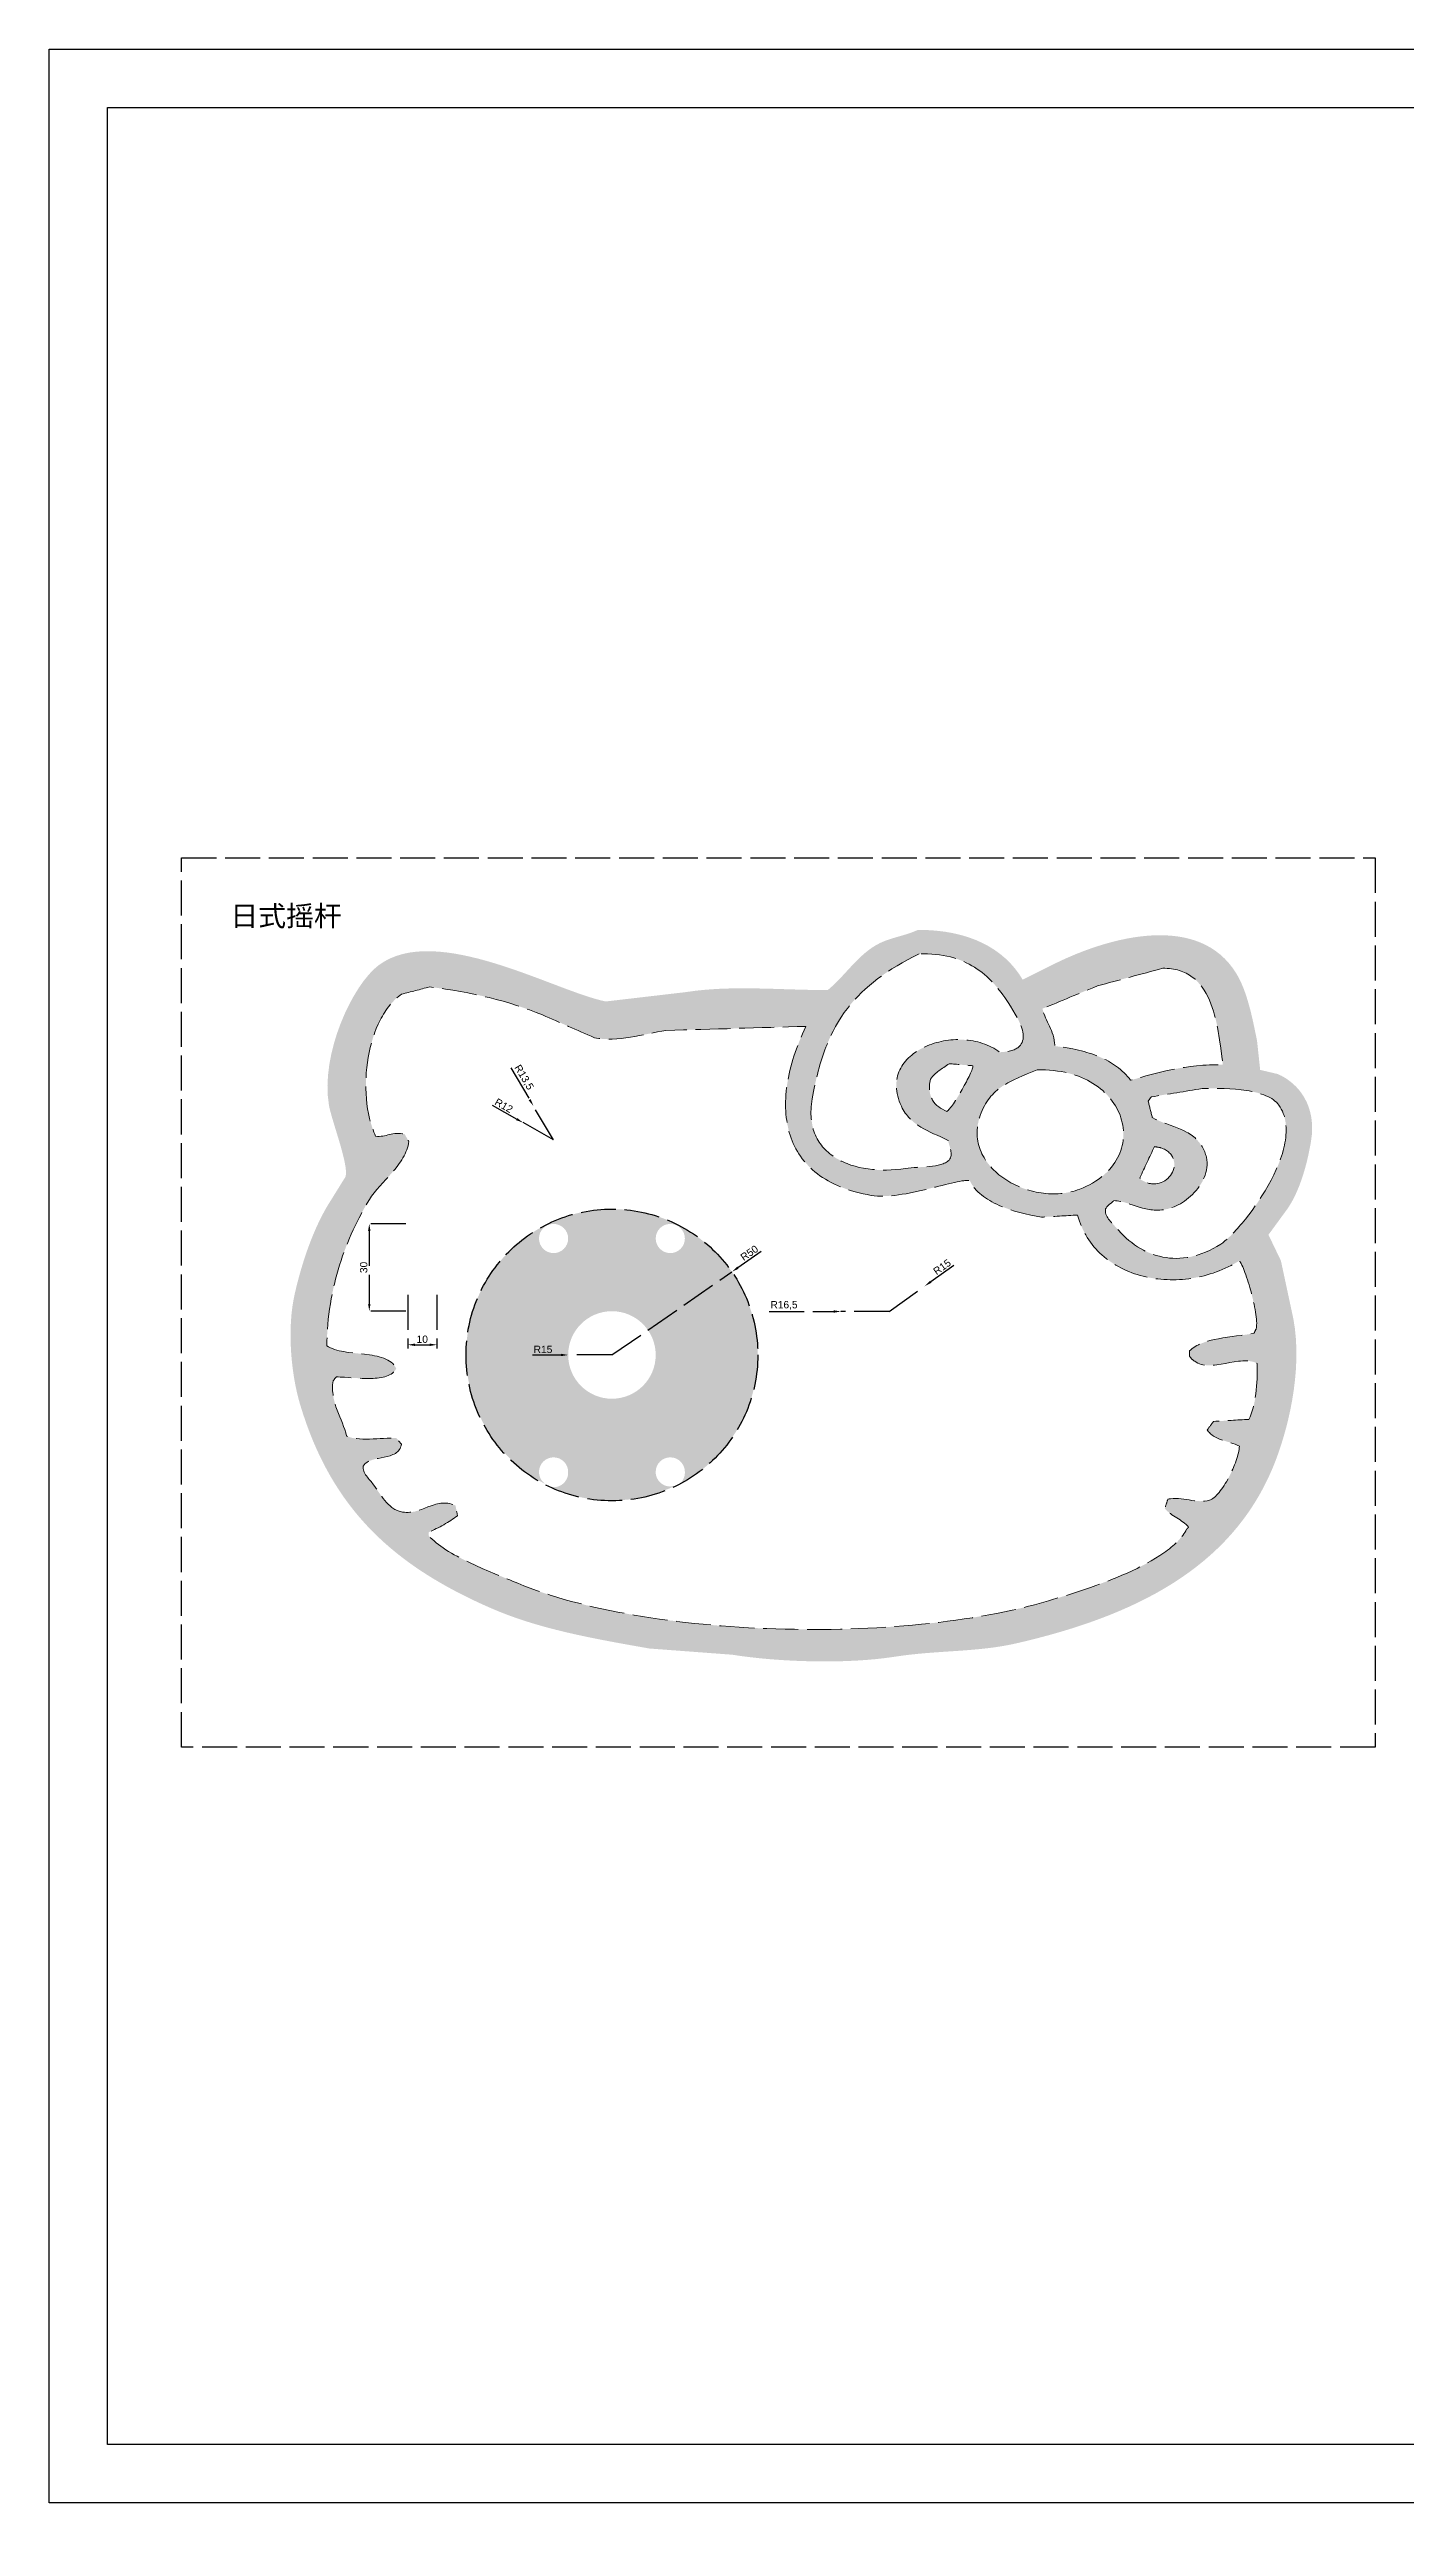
# Model space of a CAD drawing. Header units: millimetres. Extents: x 155 to 1344, y 107 to 948.
# Drawn here: x 155 to 620, y 107 to 948 of the extents above; entities that cross this region are included whole.
import ezdxf

# ---------------------------------------------------------------- set-up
doc = ezdxf.new("R2010")
doc.units = ezdxf.units.MM
doc.linetypes.add('ACAD_ISO02W100', pattern=[15, 12, -3])
for name, color, linetype in [('AuxiliaryLayer', 170, 'ACAD_ISO02W100'), ('DrawingLayer', 211, 'Continuous'), ('WorkingLayer', 7, 'Continuous')]:
    doc.layers.add(name, color=color, linetype=linetype)
doc.styles.get("Standard").update_dxf_attribs({"font": 'arial.ttf'})
doc.dimstyles.new('ISO-25', dxfattribs={"dimtxt": 2.5, "dimasz": 2.5, "dimexe": 1.25, "dimexo": 0.625, "dimtad": 1, "dimtxsty": 'Standard', "dimcen": 2.5, "dimadec": 0, "dimazin": 0, "dimtfac": 1, "dimtmove": 0, "dimatfit": 3, "dimfxl": 1, "dimarcsym": 0})

# ---------------------------------------------------------------- blocks, each defined once
blk = doc.blocks.new('*D54')
at = {"layer": 'AuxiliaryLayer', "color": 0, "lineweight": -2, "transparency": 16777216}
for p, q in [((321.07, 500.25), (330.81, 500.25)), ((348.31, 500.25), (333.31, 500.25))]:
    blk.add_line(p, q, dxfattribs=at)
at = {"layer": 'AuxiliaryLayer', "color": 0, "transparency": 16777216}
blk.add_solid([(330.81, 500.67), (330.81, 499.83), (333.31, 500.25)], dxfattribs=at)
at = {"layer": 'AuxiliaryLayer', "color": 0, "transparency": 16777216, "insert": (324.69, 502.15), "char_height": 2.5, "attachment_point": 5}
blk.add_mtext('R15', dxfattribs=at)
blk = doc.blocks.new('*D55')
at = {"layer": 'AuxiliaryLayer', "color": 0, "lineweight": -2, "transparency": 16777216}
for p, q in [((399.45, 535.69), (391.46, 530.15)), ((348.31, 500.25), (389.41, 528.73))]:
    blk.add_line(p, q, dxfattribs=at)
at = {"layer": 'AuxiliaryLayer', "color": 0, "transparency": 16777216}
blk.add_solid([(391.23, 530.5), (391.7, 529.81), (389.41, 528.73)], dxfattribs=at)
at = {"layer": 'AuxiliaryLayer', "color": 0, "transparency": 16777216, "insert": (395.4, 535.2), "char_height": 2.5, "attachment_point": 5, "rotation": 34.7208}
blk.add_mtext('R50', dxfattribs=at)
blk = doc.blocks.new('*D56')
at = {"layer": 'AuxiliaryLayer', "color": 0, "lineweight": -2, "transparency": 16777216}
for p, q in [((465.51, 530.96), (457.57, 525.31)), ((443.31, 515.16), (455.53, 523.86))]:
    blk.add_line(p, q, dxfattribs=at)
at = {"layer": 'AuxiliaryLayer', "color": 0, "transparency": 16777216}
blk.add_solid([(457.33, 525.65), (457.81, 524.97), (455.53, 523.86)], dxfattribs=at)
at = {"layer": 'AuxiliaryLayer', "color": 0, "transparency": 16777216, "insert": (461.45, 530.41), "char_height": 2.5, "attachment_point": 5, "rotation": 35.44082}
blk.add_mtext('R15', dxfattribs=at)
blk = doc.blocks.new('*D57')
at = {"layer": 'AuxiliaryLayer', "color": 0, "lineweight": -2, "transparency": 16777216}
for p, q in [((402.2, 515.12), (424.31, 515.14)), ((443.31, 515.16), (426.81, 515.15))]:
    blk.add_line(p, q, dxfattribs=at)
at = {"layer": 'AuxiliaryLayer', "color": 0, "transparency": 16777216}
blk.add_solid([(424.31, 515.56), (424.31, 514.73), (426.81, 515.15)], dxfattribs=at)
at = {"layer": 'AuxiliaryLayer', "color": 0, "transparency": 16777216, "insert": (407.28, 517.25), "char_height": 2.5, "attachment_point": 5, "rotation": 0.05544}
blk.add_mtext('R16,5', dxfattribs=at)
blk = doc.blocks.new('*D83')
at = {"layer": 'AuxiliaryLayer', "color": 0, "lineweight": -2, "transparency": 16777216}
for p, q in [((278.31, 520.91), (278.31, 502.49)), ((288.31, 520.91), (288.31, 502.49)), ((280.81, 503.74), (285.81, 503.74))]:
    blk.add_line(p, q, dxfattribs=at)
at = {"layer": 'AuxiliaryLayer', "color": 0, "transparency": 16777216}
for points in [[(280.81, 504.16), (280.81, 503.32), (278.31, 503.74)], [(285.81, 504.16), (285.81, 503.32), (288.31, 503.74)]]:
    blk.add_solid(points, dxfattribs=at)
at = {"layer": 'AuxiliaryLayer', "color": 0, "transparency": 16777216, "insert": (283.31, 505.64), "char_height": 2.5, "attachment_point": 5}
blk.add_mtext('10', dxfattribs=at)
blk = doc.blocks.new('*D76')
at = {"layer": 'AuxiliaryLayer', "color": 0, "lineweight": -2, "transparency": 16777216}
for p, q in [((277.69, 545.25), (263.9, 545.25)), ((265.15, 542.75), (265.15, 517.75)), ((277.69, 515.25), (263.9, 515.25))]:
    blk.add_line(p, q, dxfattribs=at)
at = {"layer": 'AuxiliaryLayer', "color": 0, "transparency": 16777216}
for points in [[(264.74, 542.75), (265.57, 542.75), (265.15, 545.25)], [(264.74, 517.75), (265.57, 517.75), (265.15, 515.25)]]:
    blk.add_solid(points, dxfattribs=at)
at = {"layer": 'AuxiliaryLayer', "color": 0, "transparency": 16777216, "insert": (263.25, 530.25), "char_height": 2.5, "attachment_point": 5, "rotation": 90}
blk.add_mtext('30', dxfattribs=at)
blk = doc.blocks.new('*D92')
at = {"layer": 'AuxiliaryLayer', "color": 0, "lineweight": -2, "transparency": 16777216}
for p, q in [((307.21, 585.84), (315.67, 581.1)), ((328.31, 574), (317.85, 579.87))]:
    blk.add_line(p, q, dxfattribs=at)
at = {"layer": 'AuxiliaryLayer', "color": 0, "transparency": 16777216}
blk.add_solid([(315.87, 581.46), (315.46, 580.73), (317.85, 579.87)], dxfattribs=at)
at = {"layer": 'AuxiliaryLayer', "color": 0, "transparency": 16777216, "insert": (311.27, 585.72), "char_height": 2.5, "attachment_point": 5, "rotation": 330.70317}
blk.add_mtext('R12', dxfattribs=at)
blk = doc.blocks.new('*D93')
at = {"layer": 'AuxiliaryLayer', "color": 0, "lineweight": -2, "transparency": 16777216}
for p, q in [((313.64, 598.61), (320.12, 587.74)), ((328.31, 574), (321.4, 585.6))]:
    blk.add_line(p, q, dxfattribs=at)
at = {"layer": 'AuxiliaryLayer', "color": 0, "transparency": 16777216}
blk.add_solid([(320.48, 587.96), (319.76, 587.53), (321.4, 585.6)], dxfattribs=at)
at = {"layer": 'AuxiliaryLayer', "color": 0, "transparency": 16777216, "insert": (318.06, 595.34), "char_height": 2.5, "attachment_point": 5, "rotation": 300.80138}
blk.add_mtext('R13,5', dxfattribs=at)

msp = doc.modelspace()

# ---------------------------------------------------------------- hatches: boundary and pattern name
at = {"layer": 'DrawingLayer'}
h = msp.add_hatch(color=211, dxfattribs=at)
h.dxf.hatch_style = 1
edge = h.paths.add_edge_path()
edge.add_spline(control_points=[(570.467, 597.95), (570.112, 601.267), (569.757, 604.584), (569.401, 607.901)], knot_values=[23, 23, 23, 23, 24, 24, 24, 24], degree=3, periodic=0)
edge.add_spline(control_points=[(569.401, 607.901), (567.809, 615.767), (566.029, 624.896), (562.293, 631.001)], knot_values=[24, 24, 24, 24, 25, 25, 25, 25], degree=3, periodic=0)
edge.add_spline(control_points=[(562.293, 631.001), (549.535, 651.852), (519.098, 643.853), (499.745, 634.199)], knot_values=[25, 25, 25, 25, 26, 26, 26, 26], degree=3, periodic=0)
edge.add_spline(control_points=[(499.745, 634.199), (496.192, 632.423), (492.637, 630.645), (489.084, 628.869)], knot_values=[26, 26, 26, 26, 27, 27, 27, 27], degree=3, periodic=0)
edge.add_spline(control_points=[(489.084, 628.869), (482.82, 639.576), (470.523, 646.032), (453.189, 645.927)], knot_values=[27, 27, 27, 27, 28, 28, 28, 28], degree=3, periodic=0)
edge.add_spline(control_points=[(453.189, 645.927), (448.164, 643.637), (442.997, 643.248), (438.619, 640.596)], knot_values=[0, 0, 0, 0, 1, 1, 1, 1], degree=3, periodic=0)
edge.add_spline(control_points=[(438.619, 640.596), (432.003, 636.59), (428.045, 630.035), (422.271, 625.315)], knot_values=[1, 1, 1, 1, 2, 2, 2, 2], degree=3, periodic=0)
edge.add_spline(control_points=[(422.271, 625.315), (406.017, 625.272), (389.369, 627.085), (373.583, 624.604)], knot_values=[2, 2, 2, 2, 3, 3, 3, 3], degree=3, periodic=0)
edge.add_spline(control_points=[(373.583, 624.604), (364.462, 623.538), (355.339, 622.472), (346.218, 621.405)], knot_values=[3, 3, 3, 3, 4, 4, 4, 4], degree=3, periodic=0)
edge.add_spline(control_points=[(346.218, 621.405), (329.114, 624.717), (288.225, 648.651), (268.388, 633.844)], knot_values=[4, 4, 4, 4, 5, 5, 5, 5], degree=3, periodic=0)
edge.add_spline(control_points=[(268.388, 633.844), (259.376, 627.117), (248.328, 603.391), (251.329, 585.867)], knot_values=[5, 5, 5, 5, 6, 6, 6, 6], degree=3, periodic=0)
edge.add_spline(control_points=[(251.329, 585.867), (252.243, 580.534), (258.228, 565.323), (257.016, 561.345)], knot_values=[6, 6, 6, 6, 7, 7, 7, 7], degree=3, periodic=0)
edge.add_spline(control_points=[(257.016, 561.345), (254.883, 557.91), (252.751, 554.474), (250.619, 551.039)], knot_values=[7, 7, 7, 7, 8, 8, 8, 8], degree=3, periodic=0)
edge.add_spline(control_points=[(250.619, 551.039), (245.646, 542.492), (242.045, 531.842), (239.602, 521.186)], knot_values=[8, 8, 8, 8, 9, 9, 9, 9], degree=3, periodic=0)
edge.add_spline(control_points=[(239.602, 521.186), (236.846, 509.17), (238.402, 493.543), (241.378, 483.515)], knot_values=[9, 9, 9, 9, 10, 10, 10, 10], degree=3, periodic=0)
edge.add_spline(control_points=[(241.378, 483.515), (252.249, 446.892), (274.108, 427.791), (306.77, 413.504)], knot_values=[10, 10, 10, 10, 11, 11, 11, 11], degree=3, periodic=0)
edge.add_spline(control_points=[(306.77, 413.504), (322.996, 406.406), (341.022, 403.184), (361.144, 399.644)], knot_values=[11, 11, 11, 11, 12, 12, 12, 12], degree=3, periodic=0)
edge.add_spline(control_points=[(361.144, 399.644), (370.62, 398.933), (380.099, 398.222), (389.575, 397.511)], knot_values=[12, 12, 12, 12, 13, 13, 13, 13], degree=3, periodic=0)
edge.add_spline(control_points=[(389.575, 397.511), (405.221, 395.002), (428.619, 394.231), (445.016, 396.8)], knot_values=[13, 13, 13, 13, 14, 14, 14, 14], degree=3, periodic=0)
edge.add_spline(control_points=[(445.016, 396.8), (459.865, 399.128), (473.407, 398.3), (486.951, 401.421)], knot_values=[14, 14, 14, 14, 15, 15, 15, 15], degree=3, periodic=0)
edge.add_spline(control_points=[(486.951, 401.421), (527.126, 410.676), (560.253, 426.926), (574.732, 461.481)], knot_values=[15, 15, 15, 15, 16, 16, 16, 16], degree=3, periodic=0)
edge.add_spline(control_points=[(574.732, 461.481), (579.781, 473.53), (585.234, 494.72), (581.84, 512.657)], knot_values=[16, 16, 16, 16, 17, 17, 17, 17], degree=3, periodic=0)
edge.add_spline(control_points=[(581.84, 512.657), (580.418, 519.29), (578.997, 525.925), (577.575, 532.559)], knot_values=[17, 17, 17, 17, 18, 18, 18, 18], degree=3, periodic=0)
edge.add_spline(control_points=[(577.575, 532.559), (576.154, 535.52), (574.732, 538.482), (573.31, 541.443)], knot_values=[18, 18, 18, 18, 19, 19, 19, 19], degree=3, periodic=0)
edge.add_spline(control_points=[(573.31, 541.443), (575.561, 544.523), (577.812, 547.604), (580.063, 550.683)], knot_values=[19, 19, 19, 19, 20, 20, 20, 20], degree=3, periodic=0)
edge.add_spline(control_points=[(580.063, 550.683), (584.034, 556.761), (586.459, 565.047), (587.881, 573.428)], knot_values=[20, 20, 20, 20, 21, 21, 21, 21], degree=3, periodic=0)
edge.add_spline(control_points=[(587.881, 573.428), (589.943, 585.572), (583.687, 593.395), (576.509, 596.528)], knot_values=[21, 21, 21, 21, 22, 22, 22, 22], degree=3, periodic=0)
edge.add_spline(control_points=[(576.509, 596.528), (574.495, 597.002), (572.481, 597.476), (570.467, 597.95)], knot_values=[22, 22, 22, 22, 23, 23, 23, 23], degree=3, periodic=0)
edge = h.paths.add_edge_path(flags=16)
edge.add_spline(control_points=[(557.673, 599.727), (545.062, 599.946), (535.201, 596.968), (526.044, 594.396)], knot_values=[1, 1, 1, 1, 2, 2, 2, 2], degree=3, periodic=0)
edge.add_spline(control_points=[(526.044, 594.396), (520.494, 601.742), (511.629, 604.636), (500.101, 606.124)], knot_values=[2, 2, 2, 2, 3, 3, 3, 3], degree=3, periodic=0)
edge.add_spline(control_points=[(500.101, 606.124), (499.867, 611.682), (496.953, 614.397), (495.836, 618.918)], knot_values=[3, 3, 3, 3, 4, 4, 4, 4], degree=3, periodic=0)
edge.add_spline(control_points=[(495.836, 618.918), (502.114, 621.524), (508.394, 624.13), (514.672, 626.736)], knot_values=[4, 4, 4, 4, 5, 5, 5, 5], degree=3, periodic=0)
edge.add_spline(control_points=[(514.672, 626.736), (522.134, 628.75), (529.599, 630.764), (537.061, 632.778)], knot_values=[5, 5, 5, 5, 6, 6, 6, 6], degree=3, periodic=0)
edge.add_spline(control_points=[(537.061, 632.778), (554.084, 632.981), (555.885, 614.49), (557.673, 599.727)], knot_values=[0, 0, 0, 0, 1, 1, 1, 1], degree=3, periodic=0)
edge = h.paths.add_edge_path(flags=16)
edge.add_spline(control_points=[(550.566, 591.553), (560.07, 591.816), (572.951, 591.379), (576.864, 585.867)], knot_values=[0, 0, 0, 0, 1, 1, 1, 1], degree=3, periodic=0)
edge.add_spline(control_points=[(576.864, 585.867), (586.989, 571.605), (563.617, 542.474), (556.963, 538.245)], knot_values=[1, 1, 1, 1, 2, 2, 2, 2], degree=3, periodic=0)
edge.add_spline(control_points=[(556.963, 538.245), (542.937, 529.33), (529.907, 533.433), (521.069, 543.931)], knot_values=[2, 2, 2, 2, 3, 3, 3, 3], degree=3, periodic=0)
edge.add_spline(control_points=[(521.069, 543.931), (519.643, 545.624), (516.944, 547.78), (517.515, 550.328)], knot_values=[3, 3, 3, 3, 4, 4, 4, 4], degree=3, periodic=0)
edge.add_spline(control_points=[(517.515, 550.328), (518.26, 551.772), (519.322, 552.091), (520.358, 553.171)], knot_values=[4, 4, 4, 4, 5, 5, 5, 5], degree=3, periodic=0)
edge.add_spline(control_points=[(520.358, 553.171), (526.59, 552.788), (531.119, 548.519), (538.838, 550.328)], knot_values=[5, 5, 5, 5, 6, 6, 6, 6], degree=3, periodic=0)
edge.add_spline(control_points=[(538.838, 550.328), (546.134, 552.038), (556.332, 561.919), (550.566, 571.651)], knot_values=[6, 6, 6, 6, 7, 7, 7, 7], degree=3, periodic=0)
edge.add_spline(control_points=[(550.566, 571.651), (546.781, 578.038), (540.183, 577.986), (533.507, 581.602)], knot_values=[7, 7, 7, 7, 8, 8, 8, 8], degree=3, periodic=0)
edge.add_spline(control_points=[(533.507, 581.602), (533.033, 583.497), (532.559, 585.393), (532.086, 587.288)], knot_values=[8, 8, 8, 8, 9, 9, 9, 9], degree=3, periodic=0)
edge.add_spline(control_points=[(532.086, 587.288), (532.441, 587.762), (532.796, 588.236), (533.152, 588.71)], knot_values=[9, 9, 9, 9, 10, 10, 10, 10], degree=3, periodic=0)
edge.add_spline(control_points=[(533.152, 588.71), (538.956, 589.657), (544.762, 590.605), (550.566, 591.553)], knot_values=[10, 10, 10, 10, 11, 11, 11, 11], degree=3, periodic=0)
edge = h.paths.add_edge_path(flags=16)
edge.add_spline(control_points=[(536.35, 571.296), (546.423, 567.696), (538.514, 554.655), (529.598, 560.279)], knot_values=[1, 1, 1, 1, 2, 2, 2, 2], degree=3, periodic=0)
edge.add_spline(control_points=[(529.598, 560.279), (529.479, 560.516), (529.361, 560.753), (529.242, 560.99)], knot_values=[2, 2, 2, 2, 3, 3, 3, 3], degree=3, periodic=0)
edge.add_spline(control_points=[(529.242, 560.99), (530.901, 564.543), (532.56, 568.098), (534.218, 571.651)], knot_values=[3, 3, 3, 3, 4, 4, 4, 4], degree=3, periodic=0)
edge.add_spline(control_points=[(534.218, 571.651), (534.929, 571.533), (535.639, 571.414), (536.35, 571.296)], knot_values=[0, 0, 0, 0, 1, 1, 1, 1], degree=3, periodic=0)
edge = h.paths.add_edge_path(flags=16)
edge.add_spline(control_points=[(494.059, 597.95), (525.399, 598.776), (534.325, 567.015), (508.63, 557.08)], knot_values=[0, 0, 0, 0, 1, 1, 1, 1], degree=3, periodic=0)
edge.add_spline(control_points=[(508.63, 557.08), (491.956, 550.634), (468.11, 564.438), (474.513, 582.313)], knot_values=[1, 1, 1, 1, 2, 2, 2, 2], degree=3, periodic=0)
edge.add_spline(control_points=[(474.513, 582.313), (477.994, 592.032), (484.579, 594.019), (494.059, 597.95)], knot_values=[2, 2, 2, 2, 3, 3, 3, 3], degree=3, periodic=0)
edge = h.paths.add_edge_path(flags=16)
edge.add_spline(control_points=[(563.36, 532.559), (565.314, 530.308), (570.394, 512.956), (569.046, 509.103)], knot_values=[9, 9, 9, 9, 10, 10, 10, 10], degree=3, periodic=0)
edge.add_spline(control_points=[(569.046, 509.103), (568.809, 508.629), (568.572, 508.155), (568.335, 507.681)], knot_values=[10, 10, 10, 10, 11, 11, 11, 11], degree=3, periodic=0)
edge.add_spline(control_points=[(568.335, 507.681), (560.94, 506.211), (550.709, 506.224), (546.301, 501.64)], knot_values=[11, 11, 11, 11, 12, 12, 12, 12], degree=3, periodic=0)
edge.add_spline(control_points=[(546.301, 501.64), (546.301, 501.048), (546.301, 500.455), (546.301, 499.863)], knot_values=[12, 12, 12, 12, 13, 13, 13, 13], degree=3, periodic=0)
edge.add_spline(control_points=[(546.301, 499.863), (546.913, 498.945), (547.051, 498.652), (548.078, 498.086)], knot_values=[13, 13, 13, 13, 14, 14, 14, 14], degree=3, periodic=0)
edge.add_spline(control_points=[(548.078, 498.086), (553.066, 494.054), (563.967, 500.426), (569.401, 497.375)], knot_values=[14, 14, 14, 14, 15, 15, 15, 15], degree=3, periodic=0)
edge.add_spline(control_points=[(569.401, 497.375), (569.578, 490.5), (569.042, 482.81), (566.558, 478.184)], knot_values=[15, 15, 15, 15, 16, 16, 16, 16], degree=3, periodic=0)
edge.add_spline(control_points=[(566.558, 478.184), (562.531, 477.947), (558.502, 477.71), (554.475, 477.473)], knot_values=[16, 16, 16, 16, 17, 17, 17, 17], degree=3, periodic=0)
edge.add_spline(control_points=[(554.475, 477.473), (553.764, 476.526), (553.053, 475.578), (552.343, 474.63)], knot_values=[17, 17, 17, 17, 18, 18, 18, 18], degree=3, periodic=0)
edge.add_spline(control_points=[(552.343, 474.63), (554.633, 470.767), (559.432, 471.087), (563.36, 468.944)], knot_values=[18, 18, 18, 18, 19, 19, 19, 19], degree=3, periodic=0)
edge.add_spline(control_points=[(563.36, 468.944), (563.119, 463.756), (557.21, 451.705), (553.053, 450.464)], knot_values=[19, 19, 19, 19, 20, 20, 20, 20], degree=3, periodic=0)
edge.add_spline(control_points=[(553.053, 450.464), (548.856, 449.211), (543.601, 451.871), (538.838, 450.819)], knot_values=[20, 20, 20, 20, 21, 21, 21, 21], degree=3, periodic=0)
edge.add_spline(control_points=[(538.838, 450.819), (538.483, 449.753), (538.127, 448.687), (537.772, 447.621)], knot_values=[21, 21, 21, 21, 22, 22, 22, 22], degree=3, periodic=0)
edge.add_spline(control_points=[(537.772, 447.621), (540.072, 444.968), (543.757, 443.86), (545.946, 441.224)], knot_values=[22, 22, 22, 22, 23, 23, 23, 23], degree=3, periodic=0)
edge.add_spline(control_points=[(545.946, 441.224), (545.709, 440.987), (545.472, 440.75), (545.235, 440.513)], knot_values=[23, 23, 23, 23, 24, 24, 24, 24], degree=3, periodic=0)
edge.add_spline(control_points=[(545.235, 440.513), (539.519, 428.951), (512.292, 420.257), (497.968, 415.991)], knot_values=[24, 24, 24, 24, 25, 25, 25, 25], degree=3, periodic=0)
edge.add_spline(control_points=[(497.968, 415.991), (447.358, 400.919), (360.067, 403.386), (316.01, 422.033)], knot_values=[25, 25, 25, 25, 26, 26, 26, 26], degree=3, periodic=0)
edge.add_spline(control_points=[(316.01, 422.033), (306.885, 425.895), (291.333, 431.608), (285.447, 438.381)], knot_values=[26, 26, 26, 26, 27, 27, 27, 27], degree=3, periodic=0)
edge.add_spline(control_points=[(285.447, 438.381), (285.447, 438.736), (285.447, 439.092), (285.447, 439.447)], knot_values=[27, 27, 27, 27, 28, 28, 28, 28], degree=3, periodic=0)
edge.add_spline(control_points=[(285.447, 439.447), (289.065, 441.124), (292.44, 442.906), (295.397, 445.133)], knot_values=[28, 28, 28, 28, 29, 29, 29, 29], degree=3, periodic=0)
edge.add_spline(control_points=[(295.397, 445.133), (295.16, 446.318), (294.923, 447.503), (294.687, 448.687)], knot_values=[29, 29, 29, 29, 30, 30, 30, 30], degree=3, periodic=0)
edge.add_spline(control_points=[(294.687, 448.687), (287.46, 451.791), (283.031, 444.849), (275.851, 446.555)], knot_values=[30, 30, 30, 30, 31, 31, 31, 31], degree=3, periodic=0)
edge.add_spline(control_points=[(275.851, 446.555), (271.519, 447.584), (268.935, 452.607), (266.611, 455.795)], knot_values=[31, 31, 31, 31, 32, 32, 32, 32], degree=3, periodic=0)
edge.add_spline(control_points=[(266.611, 455.795), (265.307, 457.583), (262.65, 459.84), (263.057, 462.192)], knot_values=[32, 32, 32, 32, 33, 33, 33, 33], degree=3, periodic=0)
edge.add_spline(control_points=[(263.057, 462.192), (265.926, 466.434), (275.085, 463.567), (276.206, 469.655)], knot_values=[33, 33, 33, 33, 34, 34, 34, 34], degree=3, periodic=0)
edge.add_spline(control_points=[(276.206, 469.655), (275.614, 470.366), (275.022, 471.077), (274.43, 471.787)], knot_values=[34, 34, 34, 34, 35, 35, 35, 35], degree=3, periodic=0)
edge.add_spline(control_points=[(274.43, 471.787), (269.248, 471.863), (260.899, 470.569), (257.371, 472.498)], knot_values=[35, 35, 35, 35, 36, 36, 36, 36], degree=3, periodic=0)
edge.add_spline(control_points=[(257.371, 472.498), (256.049, 478.373), (251.626, 483.971), (252.751, 491.334)], knot_values=[36, 36, 36, 36, 37, 37, 37, 37], degree=3, periodic=0)
edge.add_spline(control_points=[(252.751, 491.334), (253.106, 491.807), (253.462, 492.281), (253.817, 492.755)], knot_values=[37, 37, 37, 37, 38, 38, 38, 38], degree=3, periodic=0)
edge.add_spline(control_points=[(253.817, 492.755), (260.932, 492.544), (271.708, 490.511), (274.43, 495.598)], knot_values=[38, 38, 38, 38, 39, 39, 39, 39], degree=3, periodic=0)
edge.add_spline(control_points=[(274.43, 495.598), (270.92, 502.506), (256.784, 499.206), (250.619, 503.417)], knot_values=[39, 39, 39, 39, 40, 40, 40, 40], degree=3, periodic=0)
edge.add_spline(control_points=[(250.619, 503.417), (250.64, 523.058), (257.382, 540.81), (265.189, 553.526)], knot_values=[40, 40, 40, 40, 41, 41, 41, 41], degree=3, periodic=0)
edge.add_spline(control_points=[(265.189, 553.526), (268.945, 559.644), (277.728, 565.409), (278.694, 573.428)], knot_values=[41, 41, 41, 41, 42, 42, 42, 42], degree=3, periodic=0)
edge.add_spline(control_points=[(278.694, 573.428), (278.22, 574.257), (277.746, 575.087), (277.273, 575.916)], knot_values=[42, 42, 42, 42, 43, 43, 43, 43], degree=3, periodic=0)
edge.add_spline(control_points=[(277.273, 575.916), (273.207, 576.904), (270.788, 574.825), (267.322, 575.205)], knot_values=[43, 43, 43, 43, 44, 44, 44, 44], degree=3, periodic=0)
edge.add_spline(control_points=[(267.322, 575.205), (260.488, 590.374), (264.457, 615.877), (276.206, 623.893)], knot_values=[44, 44, 44, 44, 45, 45, 45, 45], degree=3, periodic=0)
edge.add_spline(control_points=[(276.206, 623.893), (279.405, 624.722), (282.604, 625.552), (285.802, 626.381)], knot_values=[45, 45, 45, 45, 46, 46, 46, 46], degree=3, periodic=0)
edge.add_spline(control_points=[(285.802, 626.381), (300.545, 624.605), (312.766, 621.572), (324.539, 616.785)], knot_values=[0, 0, 0, 0, 1, 1, 1, 1], degree=3, periodic=0)
edge.add_spline(control_points=[(324.539, 616.785), (330.462, 614.18), (336.386, 611.573), (342.309, 608.967)], knot_values=[1, 1, 1, 1, 2, 2, 2, 2], degree=3, periodic=0)
edge.add_spline(control_points=[(342.309, 608.967), (350.207, 607.294), (359.14, 610.271), (366.83, 611.455)], knot_values=[2, 2, 2, 2, 3, 3, 3, 3], degree=3, periodic=0)
edge.add_spline(control_points=[(366.83, 611.455), (382.821, 611.928), (398.817, 612.402), (414.808, 612.876)], knot_values=[3, 3, 3, 3, 4, 4, 4, 4], degree=3, periodic=0)
edge.add_spline(control_points=[(414.808, 612.876), (401.591, 585.365), (406.089, 560.192), (437.197, 554.948)], knot_values=[4, 4, 4, 4, 5, 5, 5, 5], degree=3, periodic=0)
edge.add_spline(control_points=[(437.197, 554.948), (448.01, 553.125), (467.348, 561.092), (470.959, 559.923)], knot_values=[5, 5, 5, 5, 6, 6, 6, 6], degree=3, periodic=0)
edge.add_spline(control_points=[(470.959, 559.923), (474.607, 552.528), (485.895, 549.055), (495.481, 547.485)], knot_values=[6, 6, 6, 6, 7, 7, 7, 7], degree=3, periodic=0)
edge.add_spline(control_points=[(495.481, 547.485), (499.626, 547.722), (503.773, 547.959), (507.919, 548.196)], knot_values=[7, 7, 7, 7, 8, 8, 8, 8], degree=3, periodic=0)
edge.add_spline(control_points=[(507.919, 548.196), (513.851, 525.743), (543.238, 519.981), (563.36, 532.559)], knot_values=[8, 8, 8, 8, 9, 9, 9, 9], degree=3, periodic=0)
edge = h.paths.add_edge_path(flags=16)
edge.add_spline(control_points=[(484.108, 621.05), (488.342, 614.528), (494.44, 604.515), (481.265, 603.991)], knot_values=[1, 1, 1, 1, 2, 2, 2, 2], degree=3, periodic=0)
edge.add_spline(control_points=[(481.265, 603.991), (467.005, 614.653), (438.49, 604.592), (447.503, 585.511)], knot_values=[2, 2, 2, 2, 3, 3, 3, 3], degree=3, periodic=0)
edge.add_spline(control_points=[(447.503, 585.511), (450.767, 578.603), (456.653, 577.213), (463.496, 573.784)], knot_values=[3, 3, 3, 3, 4, 4, 4, 4], degree=3, periodic=0)
edge.add_spline(control_points=[(463.496, 573.784), (463.939, 571.613), (465.444, 569.113), (463.851, 567.031)], knot_values=[4, 4, 4, 4, 5, 5, 5, 5], degree=3, periodic=0)
edge.add_spline(control_points=[(463.851, 567.031), (460.988, 564.211), (453.764, 564.939), (448.925, 564.188)], knot_values=[5, 5, 5, 5, 6, 6, 6, 6], degree=3, periodic=0)
edge.add_spline(control_points=[(448.925, 564.188), (431.47, 561.478), (413.511, 568.346), (416.94, 587.999)], knot_values=[6, 6, 6, 6, 7, 7, 7, 7], degree=3, periodic=0)
edge.add_spline(control_points=[(416.94, 587.999), (421.699, 615.276), (432.131, 626.883), (453.545, 637.753)], knot_values=[7, 7, 7, 7, 8, 8, 8, 8], degree=3, periodic=0)
edge.add_spline(control_points=[(453.545, 637.753), (469.782, 638.182), (477.959, 630.524), (484.108, 621.05)], knot_values=[0, 0, 0, 0, 1, 1, 1, 1], degree=3, periodic=0)
edge = h.paths.add_edge_path(flags=16)
edge.add_spline(control_points=[(472.025, 599.371), (472.205, 597.447), (464.961, 584.836), (463.14, 583.734)], knot_values=[1, 1, 1, 1, 2, 2, 2, 2], degree=3, periodic=0)
edge.add_spline(control_points=[(463.14, 583.734), (458.944, 585.422), (456.069, 588.578), (457.454, 594.751)], knot_values=[2, 2, 2, 2, 3, 3, 3, 3], degree=3, periodic=0)
edge.add_spline(control_points=[(457.454, 594.751), (459.287, 597.313), (461.312, 598.223), (463.851, 600.082)], knot_values=[3, 3, 3, 3, 4, 4, 4, 4], degree=3, periodic=0)
edge.add_spline(control_points=[(463.851, 600.082), (466.575, 599.845), (469.301, 599.608), (472.025, 599.371)], knot_values=[0, 0, 0, 0, 1, 1, 1, 1], degree=3, periodic=0)
h.paths.add_polyline_path([(494.811, 524.161, -1), (461.811, 524.161, -1)], flags=0)
h.paths.add_polyline_path([(493.311, 524.161, -1), (463.311, 524.161, -1)], flags=0)
h.paths.add_polyline_path([(530.901, 485.251, -1), (497.901, 485.251, -1)], flags=0)
h.paths.add_polyline_path([(529.401, 485.251, -1), (499.401, 485.251, -1)], flags=0)
h.paths.add_polyline_path([(494.811, 485.341, -1), (461.811, 485.341, -1)], flags=0)
h.paths.add_polyline_path([(493.311, 485.341, -1), (463.311, 485.341, -1)], flags=0)
h.paths.add_polyline_path([(459.811, 515.251, -1), (426.811, 515.251, -1)], flags=0)
h.paths.add_polyline_path([(458.311, 515.251, -1), (428.311, 515.251, -1)], flags=0)
h.paths.add_polyline_path([(416.279, 560.251, -1), (410.279, 560.251, -1)], flags=0)
h.paths.add_polyline_path([(414.779, 560.251, -1), (411.779, 560.251, -1)], flags=0)
h.paths.add_polyline_path([(459.901, 476.251, -1), (426.901, 476.251, -1)], flags=0)
h.paths.add_polyline_path([(458.401, 476.251, -1), (428.401, 476.251, -1)], flags=0)
h.paths.add_polyline_path([(416.295, 500.251, -1), (410.295, 500.251, -1)], flags=0)
h.paths.add_polyline_path([(414.795, 500.251, -1), (411.795, 500.251, -1)], flags=0)
h.paths.add_polyline_path([(382.221, 574.001, -1), (354.221, 574.001, -1)], flags=0)
h.paths.add_polyline_path([(380.221, 574.001, -1), (356.221, 574.001, -1)], flags=0)
h.paths.add_polyline_path([(373.311, 540.161, -1), (363.311, 540.161, -1)], flags=0)
h.paths.add_polyline_path([(370.811, 540.161, -1), (365.811, 540.161, -1)], flags=0)
h.paths.add_polyline_path([(363.311, 500.251, -1), (333.311, 500.251, -1)], flags=0)
h.paths.add_polyline_path([(342.311, 574.001, -1), (314.311, 574.001, -1)], flags=0)
h.paths.add_polyline_path([(340.311, 574.001, -1), (316.311, 574.001, -1)], flags=0)
h.paths.add_polyline_path([(373.311, 460.161, -1), (363.311, 460.161, -1)], flags=0)
h.paths.add_polyline_path([(370.811, 460.161, -1), (365.811, 460.161, -1)], flags=0)
h.paths.add_polyline_path([(333.311, 540.161, -1), (323.311, 540.161, -1)], flags=0)
h.paths.add_polyline_path([(330.811, 540.161, -1), (325.811, 540.161, -1)], flags=0)
h.paths.add_polyline_path([(333.311, 460.161, -1), (323.311, 460.161, -1)], flags=0)
h.paths.add_polyline_path([(330.811, 460.161, -1), (325.811, 460.161, -1)], flags=0)
h.paths.add_polyline_path([(288.311, 545.251), (288.311, 515.251, -1), (278.311, 515.251), (278.311, 545.251, -1)], flags=0)
h = msp.add_hatch(color=211, dxfattribs=at)
h.dxf.hatch_style = 1
h.paths.add_polyline_path([(398.311, 500.251, 1), (298.311, 500.251, 0.2836615), (326.079, 455.687, -0.2843218), (323.311, 460.161, -1), (333.311, 460.161, -0.5790896), (325.99, 455.51, 0.2350744), (370.543, 455.687, -0.5572421), (363.311, 460.161, -1), (373.311, 460.161, -0.2911529), (370.631, 455.51, 0.2843218)])
h.paths.add_polyline_path([(333.311, 500.251, -1), (363.311, 500.251, -1)], flags=16)
h.paths.add_polyline_path([(363.311, 540.161, -1), (373.311, 540.161, -1)], flags=16)
h.paths.add_polyline_path([(365.811, 540.161, -1), (370.811, 540.161, -1)], flags=0)
h.paths.add_polyline_path([(323.311, 540.161, -1), (333.311, 540.161, -1)], flags=16)
h.paths.add_polyline_path([(325.811, 540.161, -1), (330.811, 540.161, -1)], flags=0)

# ---------------------------------------------------------------- linework, layer by layer
at = {"layer": 'AuxiliaryLayer', "color": 1}
msp.add_lwpolyline([(200.753, 670.583), (609.828, 670.583), (609.828, 365.864), (200.753, 365.864)], close=True, dxfattribs=at)
at = {"layer": 'AuxiliaryLayer'}
msp.add_circle((348.311, 500.251, 0.001), 50, dxfattribs=at)
at = {"layer": 'AuxiliaryLayer', "lineweight": 0}
for points, knots in [([(453.545, 637.753, 0.001), (469.782, 638.182, 0.001), (477.959, 630.524, 0.001), (484.108, 621.05, 0.001), (488.342, 614.528, 0.001), (494.44, 604.515, 0.001), (481.265, 603.991, 0.001), (467.005, 614.653, 0.001), (438.49, 604.592, 0.001), (447.503, 585.511, 0.001), (450.767, 578.603, 0.001), (456.653, 577.213, 0.001), (463.496, 573.784, 0.001), (463.939, 571.613, 0.001), (465.444, 569.113, 0.001), (463.851, 567.031, 0.001), (460.988, 564.211, 0.001), (453.764, 564.939, 0.001), (448.925, 564.188, 0.001), (431.47, 561.478, 0.001), (413.511, 568.346, 0.001), (416.94, 587.999, 0.001), (421.699, 615.276, 0.001), (432.131, 626.883, 0.001), (453.545, 637.753, 0.001)], [0, 0, 0, 0, 1, 1, 1, 2, 2, 2, 3, 3, 3, 4, 4, 4, 5, 5, 5, 6, 6, 6, 7, 7, 7, 8, 8, 8, 8]), ([(537.061, 632.778, 0.001), (554.084, 632.981, 0.001), (555.885, 614.49, 0.001), (557.673, 599.727, 0.001), (545.062, 599.946, 0.001), (535.201, 596.968, 0.001), (526.044, 594.396, 0.001), (520.494, 601.742, 0.001), (511.629, 604.636, 0.001), (500.101, 606.124, 0.001), (499.867, 611.682, 0.001), (496.953, 614.397, 0.001), (495.836, 618.918, 0.001), (502.114, 621.524, 0.001), (508.394, 624.13, 0.001), (514.672, 626.736, 0.001), (522.134, 628.75, 0.001), (529.599, 630.764, 0.001), (537.061, 632.778, 0.001)], [0, 0, 0, 0, 1, 1, 1, 2, 2, 2, 3, 3, 3, 4, 4, 4, 5, 5, 5, 6, 6, 6, 6]), ([(285.802, 626.381, 0.001), (300.545, 624.605, 0.001), (312.766, 621.572, 0.001), (324.539, 616.785, 0.001), (330.462, 614.18, 0.001), (336.386, 611.573, 0.001), (342.309, 608.967, 0.001), (350.207, 607.294, 0.001), (359.14, 610.271, 0.001), (366.83, 611.455, 0.001), (382.821, 611.928, 0.001), (398.817, 612.402, 0.001), (414.808, 612.876, 0.001), (401.591, 585.365, 0.001), (406.089, 560.192, 0.001), (437.197, 554.948, 0.001), (448.01, 553.125, 0.001), (467.348, 561.092, 0.001), (470.959, 559.923, 0.001), (474.607, 552.528, 0.001), (485.895, 549.055, 0.001), (495.481, 547.485, 0.001), (499.626, 547.722, 0.001), (503.773, 547.959, 0.001), (507.919, 548.196, 0.001), (513.851, 525.743, 0.001), (543.238, 519.981, 0.001), (563.36, 532.559, 0.001), (565.314, 530.308, 0.001), (570.394, 512.956, 0.001), (569.046, 509.103, 0.001), (568.809, 508.629, 0.001), (568.572, 508.155, 0.001), (568.335, 507.681, 0.001), (560.94, 506.211, 0.001), (550.709, 506.224, 0.001), (546.301, 501.64, 0.001), (546.301, 501.048, 0.001), (546.301, 500.455, 0.001), (546.301, 499.863, 0.001), (546.913, 498.945, 0.001), (547.051, 498.652, 0.001), (548.078, 498.086, 0.001), (553.066, 494.054, 0.001), (563.967, 500.426, 0.001), (569.401, 497.375, 0.001), (569.578, 490.5, 0.001), (569.042, 482.81, 0.001), (566.558, 478.184, 0.001), (562.531, 477.947, 0.001), (558.502, 477.71, 0.001), (554.475, 477.473, 0.001), (553.764, 476.526, 0.001), (553.053, 475.578, 0.001), (552.343, 474.63, 0.001), (554.633, 470.767, 0.001), (559.432, 471.087, 0.001), (563.36, 468.944, 0.001), (563.119, 463.756, 0.001), (557.21, 451.705, 0.001), (553.053, 450.464, 0.001), (548.856, 449.211, 0.001), (543.601, 451.871, 0.001), (538.838, 450.819, 0.001), (538.483, 449.753, 0.001), (538.127, 448.687, 0.001), (537.772, 447.621, 0.001), (540.072, 444.968, 0.001), (543.757, 443.86, 0.001), (545.946, 441.224, 0.001), (545.709, 440.987, 0.001), (545.472, 440.75, 0.001), (545.235, 440.513, 0.001), (539.519, 428.951, 0.001), (512.292, 420.257, 0.001), (497.968, 415.991, 0.001), (447.358, 400.919, 0.001), (360.067, 403.386, 0.001), (316.01, 422.033, 0.001), (306.885, 425.895, 0.001), (291.333, 431.608, 0.001), (285.447, 438.381, 0.001), (285.447, 438.736, 0.001), (285.447, 439.092, 0.001), (285.447, 439.447, 0.001), (289.065, 441.124, 0.001), (292.44, 442.906, 0.001), (295.397, 445.133, 0.001), (295.16, 446.318, 0.001), (294.923, 447.503, 0.001), (294.687, 448.687, 0.001), (287.46, 451.791, 0.001), (283.031, 444.849, 0.001), (275.851, 446.555, 0.001), (271.519, 447.584, 0.001), (268.935, 452.607, 0.001), (266.611, 455.795, 0.001), (265.307, 457.583, 0.001), (262.65, 459.84, 0.001), (263.057, 462.192, 0.001), (265.926, 466.434, 0.001), (275.085, 463.567, 0.001), (276.206, 469.655, 0.001), (275.614, 470.366, 0.001), (275.022, 471.077, 0.001), (274.43, 471.787, 0.001), (269.248, 471.863, 0.001), (260.899, 470.569, 0.001), (257.371, 472.498, 0.001), (256.049, 478.373, 0.001), (251.626, 483.971, 0.001), (252.751, 491.334, 0.001), (253.106, 491.807, 0.001), (253.462, 492.281, 0.001), (253.817, 492.755, 0.001), (260.932, 492.544, 0.001), (271.708, 490.511, 0.001), (274.43, 495.598, 0.001), (270.92, 502.506, 0.001), (256.784, 499.206, 0.001), (250.619, 503.417, 0.001), (250.64, 523.058, 0.001), (257.382, 540.81, 0.001), (265.189, 553.526, 0.001), (268.945, 559.644, 0.001), (277.728, 565.409, 0.001), (278.694, 573.428, 0.001), (278.22, 574.257, 0.001), (277.746, 575.087, 0.001), (277.273, 575.916, 0.001), (273.207, 576.904, 0.001), (270.788, 574.825, 0.001), (267.322, 575.205, 0.001), (260.488, 590.374, 0.001), (264.457, 615.877, 0.001), (276.206, 623.893, 0.001), (279.405, 624.722, 0.001), (282.604, 625.552, 0.001), (285.802, 626.381, 0.001)], [0, 0, 0, 0, 1, 1, 1, 2, 2, 2, 3, 3, 3, 4, 4, 4, 5, 5, 5, 6, 6, 6, 7, 7, 7, 8, 8, 8, 9, 9, 9, 10, 10, 10, 11, 11, 11, 12, 12, 12, 13, 13, 13, 14, 14, 14, 15, 15, 15, 16, 16, 16, 17, 17, 17, 18, 18, 18, 19, 19, 19, 20, 20, 20, 21, 21, 21, 22, 22, 22, 23, 23, 23, 24, 24, 24, 25, 25, 25, 26, 26, 26, 27, 27, 27, 28, 28, 28, 29, 29, 29, 30, 30, 30, 31, 31, 31, 32, 32, 32, 33, 33, 33, 34, 34, 34, 35, 35, 35, 36, 36, 36, 37, 37, 37, 38, 38, 38, 39, 39, 39, 40, 40, 40, 41, 41, 41, 42, 42, 42, 43, 43, 43, 44, 44, 44, 45, 45, 45, 46, 46, 46, 46]), ([(463.851, 600.082, 0.001), (466.575, 599.845, 0.001), (469.301, 599.608, 0.001), (472.025, 599.371, 0.001), (472.205, 597.447, 0.001), (464.961, 584.836, 0.001), (463.14, 583.734, 0.001), (458.944, 585.422, 0.001), (456.069, 588.578, 0.001), (457.454, 594.751, 0.001), (459.287, 597.313, 0.001), (461.312, 598.223, 0.001), (463.851, 600.082, 0.001)], [0, 0, 0, 0, 1, 1, 1, 2, 2, 2, 3, 3, 3, 4, 4, 4, 4]), ([(494.059, 597.95, 0.001), (525.399, 598.776, 0.001), (534.325, 567.015, 0.001), (508.63, 557.08, 0.001), (491.956, 550.634, 0.001), (468.11, 564.438, 0.001), (474.513, 582.313, 0.001), (477.994, 592.032, 0.001), (484.579, 594.019, 0.001), (494.059, 597.95, 0.001)], [0, 0, 0, 0, 1, 1, 1, 2, 2, 2, 3, 3, 3, 3]), ([(550.566, 591.553, 0.001), (560.07, 591.816, 0.001), (572.951, 591.379, 0.001), (576.864, 585.867, 0.001), (586.989, 571.605, 0.001), (563.617, 542.474, 0.001), (556.963, 538.245, 0.001), (542.937, 529.33, 0.001), (529.907, 533.433, 0.001), (521.069, 543.931, 0.001), (519.643, 545.624, 0.001), (516.944, 547.78, 0.001), (517.515, 550.328, 0.001), (518.26, 551.772, 0.001), (519.322, 552.091, 0.001), (520.358, 553.171, 0.001), (526.59, 552.788, 0.001), (531.119, 548.519, 0.001), (538.838, 550.328, 0.001), (546.134, 552.038, 0.001), (556.332, 561.919, 0.001), (550.566, 571.651, 0.001), (546.781, 578.038, 0.001), (540.183, 577.986, 0.001), (533.507, 581.602, 0.001), (533.033, 583.497, 0.001), (532.559, 585.393, 0.001), (532.086, 587.288, 0.001), (532.441, 587.762, 0.001), (532.796, 588.236, 0.001), (533.152, 588.71, 0.001), (538.956, 589.657, 0.001), (544.762, 590.605, 0.001), (550.566, 591.553, 0.001)], [0, 0, 0, 0, 1, 1, 1, 2, 2, 2, 3, 3, 3, 4, 4, 4, 5, 5, 5, 6, 6, 6, 7, 7, 7, 8, 8, 8, 9, 9, 9, 10, 10, 10, 11, 11, 11, 11]), ([(534.218, 571.651, 0.001), (534.929, 571.533, 0.001), (535.639, 571.414, 0.001), (536.35, 571.296, 0.001), (546.423, 567.696, 0.001), (538.514, 554.655, 0.001), (529.598, 560.279, 0.001), (529.479, 560.516, 0.001), (529.361, 560.753, 0.001), (529.242, 560.99, 0.001), (530.901, 564.543, 0.001), (532.56, 568.098, 0.001), (534.218, 571.651, 0.001)], [0, 0, 0, 0, 1, 1, 1, 2, 2, 2, 3, 3, 3, 4, 4, 4, 4])]:
    msp.add_open_spline(points, degree=3, knots=knots, dxfattribs=at)
at = {"layer": 'WorkingLayer', "color": 7, "linetype": 'ByBlock'}
for p, q in [((155.416, 947.814), (1344.416, 947.814)), ((155.416, 106.814), (155.416, 947.814)), ((175.416, 927.814), (1324.416, 927.814)), ((175.416, 126.814), (175.416, 927.814)), ((1324.416, 126.814), (175.416, 126.814)), ((1344.416, 106.814), (155.416, 106.814))]:
    msp.add_line(p, q, dxfattribs=at)

# ---------------------------------------------------------------- texts
at = {"layer": 'AuxiliaryLayer', "color": 1, "insert": (217.535, 654.204), "char_height": 7, "attachment_point": 1}
msp.add_mtext_dynamic_manual_height_columns('{\\fSimSun|b0|i0|c134|p2;日式摇杆}', width=43.58805, gutter_width=12.5, heights=[0], dxfattribs=at)

# ---------------------------------------------------------------- dimensions: what is measured, and where the dimension line sits
at = {"layer": 'AuxiliaryLayer'}
for center, mpoint, picture, middle in [((328.311, 574.001, -9.999), (321.398, 585.597, -9.999), '*D93', (316.237, 594.253)), ((328.311, 574.001, 0.001), (317.846, 579.873, 0.001), '*D92', (310.346, 584.081)), ((443.311, 515.161, 0.001), (426.811, 515.145, 0.001), '*D57', (407.281, 515.126, 10))]:
    dim = msp.add_radius_dim(center=center, mpoint=mpoint, dimstyle='ISO-25', dxfattribs=at)
    dim.commit()
    dim.dimension.update_dxf_attribs({"geometry": picture, "text_midpoint": middle, "dimtype": 164})
dim = msp.add_linear_dim(base=(265.155, 515.251, 5), p1=(278.311, 545.251, 0.001), p2=(278.311, 515.251, 0.001), angle=90, dimstyle='ISO-25', dxfattribs=at)
dim.commit()
dim.dimension.update_dxf_attribs({"geometry": '*D76', "text_midpoint": (263.253, 530.251, 5)})
for center, mpoint, picture, middle in [((348.311, 500.251, 10.001), (389.408, 528.73, 10.001), '*D55', (395.399, 535.196, 10)), ((443.311, 515.161, 10.001), (455.531, 523.859, 10.001), '*D56', (461.453, 530.407, 10)), ((348.311, 500.251, 0.001), (333.311, 500.251, 0.001), '*D54', (324.689, 502.153, 10))]:
    dim = msp.add_radius_dim(center=center, mpoint=mpoint, dimstyle='ISO-25', dxfattribs=at)
    dim.commit()
    dim.dimension.update_dxf_attribs({"geometry": picture, "text_midpoint": middle})
dim = msp.add_aligned_dim(p1=(278.311, 521.539, 0.001), p2=(288.311, 521.539, 0.001), distance=-17.8, dimstyle='ISO-25', dxfattribs=at)
dim.commit()
dim.dimension.update_dxf_attribs({"geometry": '*D83', "text_midpoint": (283.311, 505.64)})

doc.saveas('drawing.dxf')
